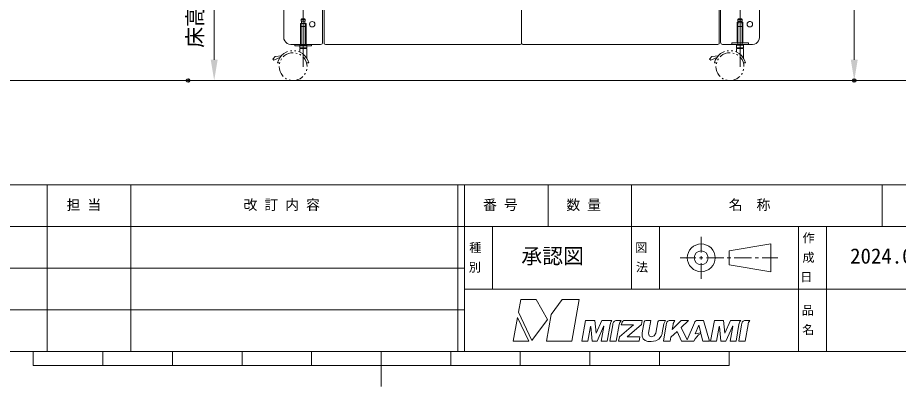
# Model space of a CAD drawing. Units: millimetres on the paper. Extents: x -203 to 203, y -143 to 143.
# Drawn here: x -52.3 to 74.3, y -143 to -89.9 of the extents above; entities that cross this region are included whole.
import ezdxf
from ezdxf.enums import TextEntityAlignment as Align

# ---------------------------------------------------------------- set-up
doc = ezdxf.new("R2010")
doc.units = ezdxf.units.MM
doc.header["$PDMODE"] = 32
doc.header["$PDSIZE"] = 0.5
for name, color, linetype, lineweight in [('0-1_DIMENSION_LINES$02_DIMENSI', 7, 'Continuous', 20), ('0-3_DIMENSION_LINES$03_LINES', 7, 'Continuous', 18), ('0-4_WAKU_INVISIBLE', 7, 'Continuous', 18), ('0-5_図面_FORMAT$03_TEXT', 7, 'Continuous', 18), ('0-6_図面_FORMAT$01_WAKU$OUT_LINE', 6, 'Continuous', 18), ('0-7_図面_FORMAT$01_WAKU$SUB_LINE', 7, 'Continuous', 18), ('0-8_図面_FORMAT$02_LOGO$01_MZ_LO', 7, 'Continuous', 18)]:
    doc.layers.add(name, color=color, linetype=linetype, lineweight=lineweight)
doc.layers.add('0-2_DEFPOINTS', color=7, linetype='Continuous')
doc.styles.add('ＭＳ ゴシック', font='')
doc.styles.get('ＭＳ ゴシック').set_extended_font_data('MS Gothic')

# ---------------------------------------------------------------- blocks, each defined once
blk = doc.blocks.new('D1')
at = {"layer": '0-1_DIMENSION_LINES$02_DIMENSI'}
for p, q in [((1893.091, 979.7), (1909, 979.7)), ((1908, 894.009), (1908, 976.7)), ((1909.5, 891.009), (1909, 891.009))]:
    blk.add_line(p, q, dxfattribs=at)
for points in [[(1908.5, 976.7), (1907.5, 976.7), (1908, 979.7)], [(1907.5, 894.009), (1908.5, 894.009), (1908, 891.009)]]:
    blk.add_solid(points, dxfattribs=at)
at = {"layer": '0-2_DEFPOINTS'}
for p in [(1891.591, 979.7), (1908, 979.7), (1908, 891.009)]:
    blk.add_point(p, dxfattribs=at)
at = {"layer": '0-1_DIMENSION_LINES$02_DIMENSI', "style": 'ＭＳ ゴシック'}
blk.add_text('887', height=2.199, rotation=90, dxfattribs=at).set_placement((1907, 931.069), align=Align.BOTTOM_LEFT)
blk = doc.blocks.new('D3')
at = {"layer": '0-1_DIMENSION_LINES$02_DIMENSI'}
for p, q in [((1829.986, 942.006), (1815, 942.006)), ((1816, 894.009), (1816, 939.006)), ((1813.744, 891.009), (1817, 891.009))]:
    blk.add_line(p, q, dxfattribs=at)
for points in [[(1816.5, 939.006), (1815.5, 939.006), (1816, 942.006)], [(1815.5, 894.009), (1816.5, 894.009), (1816, 891.009)]]:
    blk.add_solid(points, dxfattribs=at)
at = {"layer": '0-2_DEFPOINTS'}
for p in [(1816, 942.006), (1831.486, 942.006), (1812.244, 891.009)]:
    blk.add_point(p, dxfattribs=at)
at = {"layer": '0-1_DIMENSION_LINES$02_DIMENSI', "style": 'ＭＳ ゴシック'}
blk.add_text('床高さ 510・360・210', height=2.199, rotation=90, dxfattribs=at).set_placement((1815, 895.722), align=Align.BOTTOM_LEFT)
blk = doc.blocks.new('X21')
at = {"layer": '0-5_図面_FORMAT$03_TEXT', "style": 'ＭＳ ゴシック'}
for s, p in [('作', (1900.567, 867.348)), ('成', (1900.549, 864.537)), ('日', (1900.238, 861.726))]:
    blk.add_text(s, height=1.283, dxfattribs=at).set_placement(p, align=Align.BOTTOM_LEFT)
blk = doc.blocks.new('X22')
at = {"layer": '0-5_図面_FORMAT$03_TEXT', "style": 'ＭＳ ゴシック'}
for s, p in [('図', (1876.502, 865.943)), ('法', (1876.618, 863.132))]:
    blk.add_text(s, height=1.283, dxfattribs=at).set_placement(p, align=Align.BOTTOM_LEFT)
blk = doc.blocks.new('X23')
at = {"layer": '0-5_図面_FORMAT$03_TEXT', "style": 'ＭＳ ゴシック'}
for s, p in [('種', (1852.653, 865.943)), ('別', (1852.6, 863.132))]:
    blk.add_text(s, height=1.283, dxfattribs=at).set_placement(p, align=Align.BOTTOM_LEFT)
blk = doc.blocks.new('X24')
at = {"layer": '0-5_図面_FORMAT$03_TEXT', "style": 'ＭＳ ゴシック'}
for s, p in [('品', (1900.443, 856.943)), ('名', (1900.514, 854.132))]:
    blk.add_text(s, height=1.283, dxfattribs=at).set_placement(p, align=Align.BOTTOM_LEFT)

msp = doc.modelspace()

# ---------------------------------------------------------------- linework, layer by layer
at = {"layer": '0-3_DIMENSION_LINES$03_LINES'}
for p, q in [((-14, -92.794), (-14, -11.864)), ((-8.413, -11.864), (-8.413, -93.488)), ((-8.21, -12.101), (-8.21, -93.59)), ((20.184, -12.101), (20.184, -93.59)), ((20.184, -12.101), (20.184, -93.59)), ((20.184, -12.101), (20.184, -93.59)), ((48.594, -93.59), (48.594, -12.101)), ((48.78, -93.488), (48.78, -11.864)), ((54.384, -92.794), (54.384, -11.864)), ((-11.206, -88), (-11.206, -97)), ((51.582, -88), (51.582, -97)), ((-11.613, -90.779), (-11.613, -93.793)), ((-10.8, -90.779), (-11.613, -90.779)), ((-11.511, -90.196), (-11.41, -90.094)), ((-10.902, -90.196), (-11.511, -90.196)), ((-11.511, -90.196), (-11.511, -90.45)), ((-10.902, -90.45), (-11.511, -90.45)), ((-11.46, -90.45), (-11.511, -91.195)), ((-11.41, -90.094), (-11.003, -90.094)), ((-11.003, -90.094), (-10.902, -90.196)), ((-10.902, -91.195), (-10.952, -90.45)), ((-10.902, -90.196), (-10.902, -90.45)), ((-10.8, -90.779), (-10.8, -93.793)), ((-10.275, -90.728), (-10.309, -90.881)), ((-10.275, -90.728), (-10.309, -90.881)), ((-10.275, -90.728), (-10.309, -90.881)), ((-10.309, -90.881), (-10.275, -91.033)), ((-10.309, -90.881), (-10.275, -91.033)), ((-10.309, -90.881), (-10.275, -91.033)), ((-10.191, -90.61), (-10.275, -90.728)), ((-10.191, -90.61), (-10.275, -90.728)), ((-10.191, -90.61), (-10.275, -90.728)), ((-10.275, -91.033), (-10.191, -91.169)), ((-10.275, -91.033), (-10.191, -91.169)), ((-10.275, -91.033), (-10.191, -91.169)), ((-10.055, -90.525), (-10.191, -90.61)), ((-10.055, -90.525), (-10.191, -90.61)), ((-10.055, -90.525), (-10.191, -90.61)), ((-9.903, -90.491), (-10.055, -90.525)), ((-9.903, -90.491), (-10.055, -90.525)), ((-9.903, -90.491), (-10.055, -90.525)), ((-9.75, -90.525), (-9.903, -90.491)), ((-9.75, -90.525), (-9.903, -90.491)), ((-9.75, -90.525), (-9.903, -90.491)), ((-9.632, -90.61), (-9.75, -90.525)), ((-9.632, -90.61), (-9.75, -90.525)), ((-9.632, -90.61), (-9.75, -90.525)), ((-9.53, -90.728), (-9.632, -90.61)), ((-9.53, -90.728), (-9.632, -90.61)), ((-9.53, -90.728), (-9.632, -90.61)), ((-9.632, -91.169), (-9.53, -91.033)), ((-9.632, -91.169), (-9.53, -91.033)), ((-9.632, -91.169), (-9.53, -91.033)), ((-9.513, -90.881), (-9.53, -90.728)), ((-9.513, -90.881), (-9.53, -90.728)), ((-9.513, -90.881), (-9.53, -90.728)), ((-9.53, -91.033), (-9.513, -90.881)), ((-9.53, -91.033), (-9.513, -90.881)), ((-9.53, -91.033), (-9.513, -90.881)), ((51.184, -90.593), (51.184, -93.59)), ((51.98, -90.593), (51.184, -90.593)), ((51.278, -90.196), (51.379, -90.094)), ((51.278, -90.196), (51.278, -90.45)), ((51.887, -90.196), (51.278, -90.196)), ((51.328, -90.45), (51.278, -91.195)), ((51.887, -90.45), (51.278, -90.45)), ((51.379, -90.094), (51.786, -90.094)), ((51.786, -90.094), (51.887, -90.196)), ((51.887, -91.195), (51.836, -90.45)), ((51.887, -90.196), (51.887, -90.45)), ((51.98, -90.593), (51.98, -93.59)), ((52.624, -90.728), (52.59, -90.881)), ((52.624, -90.728), (52.59, -90.881)), ((52.624, -90.728), (52.59, -90.881)), ((52.59, -90.881), (52.624, -91.033)), ((52.59, -90.881), (52.624, -91.033)), ((52.59, -90.881), (52.624, -91.033)), ((52.624, -91.033), (52.708, -91.169)), ((52.624, -91.033), (52.708, -91.169)), ((52.624, -91.033), (52.708, -91.169)), ((53.352, -90.728), (53.267, -90.61)), ((53.352, -90.728), (53.267, -90.61)), ((53.352, -90.728), (53.267, -90.61)), ((53.267, -91.169), (53.352, -91.033)), ((53.267, -91.169), (53.352, -91.033)), ((53.267, -91.169), (53.352, -91.033)), ((53.385, -90.881), (53.352, -90.728)), ((53.385, -90.881), (53.352, -90.728)), ((53.385, -90.881), (53.352, -90.728)), ((53.352, -91.033), (53.385, -90.881)), ((53.352, -91.033), (53.385, -90.881)), ((53.352, -91.033), (53.385, -90.881)), ((-11.511, -93.87), (-11.511, -91.195)), ((-10.902, -91.195), (-11.511, -91.195)), ((-10.902, -91.195), (-10.902, -93.87)), ((-10.191, -91.169), (-10.055, -91.253)), ((-10.191, -91.169), (-10.055, -91.253)), ((-10.191, -91.169), (-10.055, -91.253)), ((-10.055, -91.253), (-9.903, -91.287)), ((-10.055, -91.253), (-9.903, -91.287)), ((-10.055, -91.253), (-9.903, -91.287)), ((-9.903, -91.287), (-9.75, -91.253)), ((-9.903, -91.287), (-9.75, -91.253)), ((-9.903, -91.287), (-9.75, -91.253)), ((-9.75, -91.253), (-9.632, -91.169)), ((-9.75, -91.253), (-9.632, -91.169)), ((-9.75, -91.253), (-9.632, -91.169)), ((51.887, -91.195), (51.278, -91.195)), ((51.278, -93.87), (51.278, -91.195)), ((51.887, -91.195), (51.887, -93.87)), ((52.708, -91.169), (52.827, -91.253)), ((52.708, -91.169), (52.827, -91.253)), ((52.708, -91.169), (52.827, -91.253)), ((52.827, -91.253), (52.996, -91.287)), ((52.827, -91.253), (52.996, -91.287)), ((52.827, -91.253), (52.996, -91.287)), ((52.996, -91.287), (53.148, -91.253)), ((52.996, -91.287), (53.148, -91.253)), ((52.996, -91.287), (53.148, -91.253)), ((53.148, -91.253), (53.267, -91.169)), ((53.148, -91.253), (53.267, -91.169)), ((53.148, -91.253), (53.267, -91.169)), ((-14, -92.794), (-13.966, -93.048)), ((-13.966, -93.048), (-13.865, -93.285)), ((-13.865, -93.285), (-13.712, -93.488)), ((-13.712, -93.488), (-13.509, -93.657)), ((-13.509, -93.657), (-13.272, -93.759)), ((-8.497, -93.691), (-8.43, -93.607)), ((-8.43, -93.607), (-8.413, -93.488)), ((-8.21, -93.59), (-8.176, -93.691)), ((20.167, -93.691), (20.184, -93.59)), ((20.184, -93.59), (20.218, -93.691)), ((48.56, -93.691), (48.594, -93.59)), ((48.78, -93.488), (48.814, -93.607)), ((48.814, -93.607), (48.882, -93.691)), ((50.389, -93.59), (50.389, -93.793)), ((50.389, -93.59), (52.793, -93.59)), ((52.793, -93.59), (52.793, -93.793)), ((53.639, -93.759), (53.893, -93.657)), ((53.893, -93.657), (54.097, -93.488)), ((54.097, -93.488), (54.249, -93.285)), ((54.249, -93.285), (54.351, -93.048)), ((54.351, -93.048), (54.384, -92.794)), ((-13.644, -94.92), (-14, -95.123)), ((-13.441, -94.835), (-13.644, -94.92)), ((-13.272, -93.759), (-13.001, -93.793)), ((-12.849, -94.7), (-13.052, -94.733)), ((-8.701, -93.793), (-13.001, -93.793)), ((-12.256, -94.733), (-12.459, -94.7)), ((-12.408, -93.793), (-12.408, -93.979)), ((-12.408, -93.793), (-10.004, -93.793)), ((-12.408, -93.979), (-10.004, -93.979)), ((-11.664, -94.92), (-11.867, -94.835)), ((-11.697, -93.887), (-10.715, -93.887)), ((-11.697, -93.938), (-11.697, -93.887)), ((-11.697, -94.293), (-11.697, -93.938)), ((-11.697, -94.293), (-10.698, -94.293)), ((-10.698, -94.293), (-11.697, -94.293)), ((-11.697, -94.395), (-10.698, -94.395)), ((-11.697, -94.92), (-11.697, -94.395)), ((-11.308, -95.123), (-11.664, -94.92)), ((-11.562, -94.293), (-11.562, -94.395)), ((-11.528, -93.887), (-11.511, -93.887)), ((-11.511, -93.887), (-11.511, -93.87)), ((-10.902, -93.87), (-10.902, -93.887)), ((-10.902, -93.887), (-10.885, -93.887)), ((-10.834, -94.293), (-10.834, -94.395)), ((-10.698, -93.938), (-10.715, -93.887)), ((-10.698, -93.938), (-10.698, -94.293)), ((-10.698, -95.851), (-10.698, -94.395)), ((-10.004, -93.793), (-10.004, -93.979)), ((-8.701, -93.793), (-8.599, -93.759)), ((-8.599, -93.759), (-8.497, -93.691)), ((-8.176, -93.691), (-8.108, -93.759)), ((-8.108, -93.759), (-8.006, -93.793)), ((-8.006, -93.793), (19.998, -93.793)), ((19.998, -93.793), (20.099, -93.759)), ((20.099, -93.759), (20.167, -93.691)), ((20.218, -93.691), (20.285, -93.759)), ((20.285, -93.759), (20.387, -93.793)), ((20.387, -93.793), (48.391, -93.793)), ((48.391, -93.793), (48.492, -93.759)), ((48.492, -93.759), (48.56, -93.691)), ((49.144, -94.92), (48.789, -95.123)), ((48.882, -93.691), (48.966, -93.759)), ((48.966, -93.759), (49.085, -93.793)), ((53.385, -93.793), (49.085, -93.793)), ((49.347, -94.835), (49.144, -94.92)), ((49.94, -94.7), (49.737, -94.733)), ((50.533, -94.733), (50.329, -94.7)), ((50.389, -93.793), (52.793, -93.793)), ((51.125, -94.92), (50.922, -94.835)), ((51.091, -93.938), (51.091, -93.887)), ((51.091, -93.887), (52.073, -93.887)), ((51.091, -94.293), (51.091, -93.938)), ((52.09, -94.293), (51.091, -94.293)), ((51.091, -94.293), (52.09, -94.293)), ((51.091, -94.395), (52.09, -94.395)), ((51.091, -94.92), (51.091, -94.395)), ((51.481, -95.123), (51.125, -94.92)), ((51.227, -94.293), (51.227, -94.395)), ((51.261, -93.887), (51.278, -93.887)), ((51.278, -93.887), (51.278, -93.87)), ((51.887, -93.87), (51.887, -93.887)), ((51.887, -93.887), (51.904, -93.887)), ((51.955, -94.293), (51.955, -94.395)), ((52.09, -93.938), (52.073, -93.887)), ((52.09, -93.938), (52.09, -94.293)), ((52.09, -95.851), (52.09, -94.395)), ((53.385, -93.793), (53.639, -93.759)), ((-15.575, -95.902), (-15.253, -95.546)), ((-15.422, -96.054), (-15.575, -95.902)), ((-15.422, -96.054), (-14.457, -95.648)), ((-14.322, -95.428), (-15.253, -95.546)), ((-14.762, -96.071), (-14.897, -96.46)), ((-14.559, -95.715), (-14.762, -96.071)), ((-14.305, -95.394), (-14.559, -95.715)), ((-14.389, -95.986), (-14.406, -96.054)), ((-14.305, -95.885), (-14.389, -95.986)), ((-14, -95.123), (-14.305, -95.394)), ((-13.932, -95.461), (-14.068, -95.58)), ((-13.661, -95.258), (-13.932, -95.461)), ((-13.34, -95.106), (-13.661, -95.258)), ((-13.001, -95.021), (-13.34, -95.106)), ((-12.646, -94.987), (-13.001, -95.021)), ((-12.07, -95.089), (-12.256, -95.038)), ((-11.647, -95.258), (-11.714, -95.224)), ((-11.545, -95.343), (-11.647, -95.258)), ((-11.003, -95.394), (-11.308, -95.123)), ((-11.122, -95.698), (-11.24, -95.58)), ((-10.919, -95.986), (-11.122, -95.698)), ((-10.749, -95.715), (-11.003, -95.394)), ((-10.766, -96.308), (-10.919, -95.986)), ((-10.546, -96.071), (-10.749, -95.715)), ((-10.411, -96.46), (-10.546, -96.071)), ((47.214, -95.902), (47.536, -95.546)), ((47.367, -96.054), (47.214, -95.902)), ((47.367, -96.054), (48.332, -95.648)), ((48.467, -95.428), (47.536, -95.546)), ((48.027, -96.071), (47.891, -96.46)), ((48.23, -95.715), (48.027, -96.071)), ((48.484, -95.394), (48.23, -95.715)), ((48.399, -95.986), (48.382, -96.054)), ((48.484, -95.885), (48.399, -95.986)), ((48.789, -95.123), (48.484, -95.394)), ((48.856, -95.461), (48.721, -95.58)), ((49.127, -95.258), (48.856, -95.461)), ((49.449, -95.106), (49.127, -95.258)), ((49.788, -95.021), (49.449, -95.106)), ((50.143, -94.987), (49.788, -95.021)), ((50.719, -95.089), (50.533, -95.038)), ((51.142, -95.258), (51.074, -95.224)), ((51.244, -95.343), (51.142, -95.258)), ((51.786, -95.394), (51.481, -95.123)), ((51.667, -95.698), (51.548, -95.58)), ((51.87, -95.986), (51.667, -95.698)), ((52.039, -95.715), (51.786, -95.394)), ((52.023, -96.308), (51.87, -95.986)), ((52.243, -96.071), (52.039, -95.715)), ((52.378, -96.46), (52.243, -96.071)), ((-14.576, -96.46), (-14.897, -96.46)), ((-14.66, -96.985), (-14.626, -97.341)), ((-14.626, -97.341), (-14.525, -97.679)), ((-14.559, -96.41), (-14.61, -96.596)), ((-10.682, -96.647), (-10.766, -96.308)), ((-10.749, -97.578), (-10.698, -97.375)), ((-10.732, -96.46), (-10.411, -96.46)), ((-10.648, -96.985), (-10.682, -96.647)), ((-10.648, -96.985), (-10.648, -96.968)), ((48.213, -96.46), (47.891, -96.46)), ((48.128, -96.985), (48.162, -97.341)), ((48.162, -97.341), (48.264, -97.679)), ((48.23, -96.41), (48.179, -96.596)), ((52.107, -96.647), (52.023, -96.308)), ((52.039, -97.578), (52.09, -97.375)), ((52.056, -96.46), (52.378, -96.46)), ((52.141, -96.985), (52.107, -96.647)), ((52.141, -96.985), (52.141, -96.968)), ((-14.525, -97.679), (-14.389, -97.984)), ((-14.389, -97.984), (-14.186, -98.272)), ((-14.186, -98.272), (-14.068, -98.407)), ((-13.763, -98.644), (-13.661, -98.729)), ((-13.661, -98.729), (-13.594, -98.746)), ((-11.968, -98.865), (-11.647, -98.729)), ((-11.647, -98.729), (-11.376, -98.526)), ((-11.376, -98.526), (-11.24, -98.407)), ((-11.003, -98.103), (-10.919, -97.984)), ((-10.919, -97.984), (-10.902, -97.933)), ((48.264, -97.679), (48.399, -97.984)), ((48.399, -97.984), (48.602, -98.272)), ((48.602, -98.272), (48.721, -98.407)), ((49.026, -98.644), (49.127, -98.729)), ((49.127, -98.729), (49.195, -98.746)), ((50.82, -98.865), (51.142, -98.729)), ((51.142, -98.729), (51.413, -98.526)), ((51.413, -98.526), (51.548, -98.407)), ((51.786, -98.103), (51.87, -97.984)), ((51.87, -97.984), (51.887, -97.933)), ((-184, -99), (191, -99)), ((-13.238, -98.898), (-13.035, -98.949)), ((-12.646, -99), (-12.307, -98.966)), ((-12.307, -98.966), (-11.968, -98.865)), ((49.551, -98.898), (49.754, -98.949)), ((50.143, -99), (50.482, -98.966)), ((50.482, -98.966), (50.82, -98.865))]:
    msp.add_line(p, q, dxfattribs=at)
msp.add_arc((52.985, -90.886), 0.394, 44.39198, 156.48297, dxfattribs=at)
msp.add_arc((52.985, -90.886), 0.394, 44.39198, 156.48297, dxfattribs=at)
msp.add_arc((52.985, -90.886), 0.394, 44.39198, 156.48297, dxfattribs=at)
at = {"layer": '0-4_WAKU_INVISIBLE'}
for p, q in [((-198, -114), (198, -114)), ((-198, -138), (198, -138))]:
    msp.add_line(p, q, dxfattribs=at)
at = {"layer": '0-5_図面_FORMAT$03_TEXT'}
for p, q in [((46, -123.75), (46, -121.5)), ((45.25, -124.5), (43, -124.5)), ((46.25, -124.5), (45.75, -124.5)), ((46, -124.75), (46, -124.25)), ((46, -127.5), (46, -125.25)), ((49.25, -124.5), (46.75, -124.5)), ((50.25, -124.5), (49.75, -124.5)), ((53.25, -124.5), (50.75, -124.5)), ((54.25, -124.5), (53.75, -124.5)), ((57, -124.5), (54.75, -124.5))]:
    msp.add_line(p, q, dxfattribs=at)
msp.add_lwpolyline([(56, -122.5), (50, -123.5), (50, -125.5), (56, -126.5)], close=True, dxfattribs=at)
for radius in [2, 1]:
    msp.add_circle((46, -124.5), radius, dxfattribs=at)
at = {"layer": '0-6_図面_FORMAT$01_WAKU$OUT_LINE'}
for p, q in [((198, -114), (-198, -114)), ((11, -114), (11, -138)), ((12, -114), (12, -138)), ((198, -120), (-78, -120)), ((-50, -140), (-50, -138)), ((-40, -140), (-40, -138)), ((-30, -140), (-30, -138)), ((-20, -140), (-20, -138)), ((-10, -140), (-10, -138)), ((0, -138), (0, -143)), ((10, -140), (10, -138)), ((20, -140), (20, -138)), ((30, -140), (30, -138)), ((40, -140), (40, -138)), ((50, -140), (50, -138)), ((-50, -140), (50, -140))]:
    msp.add_line(p, q, dxfattribs=at)
msp.add_lwpolyline([(-198, -138), (198, -138), (198, 138), (-198, 138)], close=True, dxfattribs=at)
at = {"layer": '0-7_図面_FORMAT$01_WAKU$SUB_LINE'}
for p, q in [((-48, -114), (-48, -138)), ((-36, -114), (-36, -138)), ((24, -114), (24, -120)), ((36, -129), (36, -114)), ((72, -114), (72, -120)), ((16, -129), (16, -120)), ((40, -120), (40, -129)), ((60, -138), (60, -120)), ((64, -138), (64, -120)), ((12, -126), (-78, -126)), ((12, -129), (144, -129)), ((12, -132), (-78, -132))]:
    msp.add_line(p, q, dxfattribs=at)
at = {"layer": '0-8_図面_FORMAT$02_LOGO$01_MZ_LO'}
for p, q in [((20.052, -130.5), (19.733, -132.307)), ((22.281, -130.5), (20.052, -130.5)), ((23.918, -133.353), (22.281, -130.5)), ((26.007, -130.5), (24.423, -132.664)), ((28.452, -130.5), (26.007, -130.5)), ((27.394, -136.5), (28.452, -130.5)), ((19.733, -132.307), (21.68, -136.412)), ((24.423, -132.664), (23.747, -136.5)), ((19.598, -133.076), (18.994, -136.5)), ((21.221, -136.5), (19.598, -133.076)), ((21.68, -136.412), (23.918, -133.353)), ((29.38, -133.5), (28.851, -136.5)), ((30.713, -133.5), (29.38, -133.5)), ((30.881, -135.325), (30.713, -133.5)), ((31.697, -133.5), (30.881, -135.325)), ((33.156, -133.5), (31.697, -133.5)), ((32.493, -136.5), (32.919, -134.081)), ((33.299, -134.137), (32.883, -136.5)), ((33.164, -133.522), (33.156, -133.5)), ((34.478, -133.5), (33.731, -133.5)), ((33.799, -136.5), (34.222, -134.095)), ((36.248, -134.138), (34.235, -135.872)), ((34.491, -133.528), (34.478, -133.5)), ((34.592, -133.9), (34.52, -134.136)), ((34.52, -134.136), (36.248, -134.138)), ((37.537, -133.5), (35.065, -133.5)), ((35.358, -135.851), (37.431, -134.099)), ((37.431, -134.099), (37.537, -133.5)), ((37.806, -133.692), (37.524, -135.289)), ((38.764, -133.5), (38.048, -133.5)), ((38.441, -135.331), (38.764, -133.5)), ((39.755, -133.696), (39.466, -135.331)), ((40.714, -133.507), (40.002, -133.5)), ((40.399, -135.289), (40.626, -134.001)), ((40.987, -134.137), (40.572, -136.5)), ((40.626, -134.001), (40.864, -133.542)), ((40.849, -133.5), (40.714, -133.507)), ((40.864, -133.542), (40.849, -133.5)), ((42.209, -133.5), (41.412, -133.5)), ((43.143, -133.5), (41.836, -134.805)), ((41.836, -134.805), (41.959, -134.095)), ((42.222, -133.528), (42.209, -133.5)), ((43.107, -134.53), (44.192, -133.5)), ((44.192, -133.5), (43.143, -133.5)), ((45.049, -133.832), (43.995, -136.289)), ((45.11, -135.417), (45.68, -134.166)), ((46.337, -133.5), (45.468, -133.5)), ((45.68, -134.166), (45.934, -135.28)), ((47.188, -136.5), (46.337, -133.5)), ((47.89, -133.5), (47.361, -136.5)), ((49.223, -133.5), (47.89, -133.5)), ((49.391, -135.325), (49.223, -133.5)), ((50.207, -133.5), (49.391, -135.325)), ((51.666, -133.5), (50.207, -133.5)), ((51.003, -136.5), (51.429, -134.081)), ((51.809, -134.137), (51.393, -136.5)), ((51.674, -133.522), (51.666, -133.5)), ((52.988, -133.5), (52.241, -133.5)), ((52.309, -136.5), (52.732, -134.095)), ((53.001, -133.528), (52.988, -133.5)), ((29.708, -136.5), (30.085, -134.372)), ((30.085, -134.372), (30.121, -134.372)), ((30.121, -134.372), (30.313, -136.5)), ((31.031, -136.5), (31.977, -134.372)), ((32.019, -134.372), (31.642, -136.5)), ((37.524, -135.289), (37.521, -135.794)), ((38.51, -135.713), (38.441, -135.331)), ((39.466, -135.331), (39.262, -135.715)), ((41.644, -135.919), (42.528, -135.079)), ((42.528, -135.079), (43.184, -136.5)), ((43.995, -136.289), (43.107, -134.53)), ((45.934, -135.28), (45.11, -135.417)), ((45.965, -135.404), (46.245, -136.5)), ((48.218, -136.5), (48.595, -134.372)), ((48.595, -134.372), (48.631, -134.372)), ((48.631, -134.372), (48.823, -136.5)), ((49.541, -136.5), (50.487, -134.372)), ((50.529, -134.372), (50.152, -136.5)), ((18.994, -136.5), (21.221, -136.5)), ((23.747, -136.5), (27.394, -136.5)), ((28.851, -136.5), (29.708, -136.5)), ((30.313, -136.5), (31.031, -136.5)), ((31.642, -136.5), (32.493, -136.5)), ((32.883, -136.5), (33.799, -136.5)), ((34.235, -135.872), (34.125, -136.5)), ((34.125, -136.5), (37.07, -136.5)), ((37.184, -135.854), (35.358, -135.851)), ((37.07, -136.5), (37.184, -135.854)), ((37.521, -135.794), (37.657, -136.139)), ((37.657, -136.139), (37.93, -136.397)), ((37.93, -136.397), (38.341, -136.518)), ((38.341, -136.518), (38.813, -136.549)), ((38.863, -135.851), (38.51, -135.713)), ((38.813, -136.549), (39.48, -136.449)), ((39.262, -135.715), (38.863, -135.851)), ((39.48, -136.449), (39.895, -136.201)), ((39.895, -136.201), (40.227, -135.789)), ((40.233, -135.778), (40.29, -135.668)), ((40.572, -136.5), (41.537, -136.5)), ((41.537, -136.5), (41.538, -136.5)), ((41.538, -136.5), (41.544, -136.5)), ((41.544, -136.5), (41.644, -135.919)), ((43.184, -136.5), (44.946, -136.5)), ((46.245, -136.5), (47.188, -136.5)), ((47.361, -136.5), (48.218, -136.5)), ((48.823, -136.5), (49.541, -136.5)), ((50.152, -136.5), (51.003, -136.5)), ((51.393, -136.5), (52.309, -136.5))]:
    msp.add_line(p, q, dxfattribs=at)
msp.add_lwpolyline([(40.374, -135.424), (40.397, -135.301), (40.397, -135.301)], dxfattribs=at)
for centre, radius, start, end in [((33.774, -134.123), 0.856, 135.436, 177.18162), ((33.898, -134.078), 0.602, 106.10853, 185.61083), ((35.205, -134.213), 0.99, 136.18472, 173.12017), ((35.074, -133.99), 0.49, 91.03463, 169.38909), ((38.043, -133.742), 0.242, 88.80192, 167.99496), ((39.997, -133.747), 0.247, 88.77298, 167.99431), ((41.581, -134.073), 0.597, 106.38228, 186.12371), ((42.933, -134.202), 0.98, 136.54508, 173.70767), ((45.459, -133.92), 0.42, 88.83548, 167.9571), ((52.284, -134.123), 0.856, 135.436, 177.18162), ((52.408, -134.078), 0.602, 106.10853, 185.61083), ((53.715, -134.213), 0.99, 136.18472, 173.12017), ((31.998, -134.363), 0.0228, 337.38667, 202.61333), ((39.51, -135.264), 0.878, 332.65034, 349.54143), ((38.551, -134.961), 1.876, 349.54143, 349.93236), ((46.839, -137.238), 2.032, 115.4544, 158.69079), ((50.508, -134.363), 0.0228, 337.38667, 202.61333), ((38.92, -135.098), 1.479, 332.15939, 332.65034)]:
    msp.add_arc(centre, radius, start, end, dxfattribs=at)

# ---------------------------------------------------------------- block references
at = {"layer": '0-1_DIMENSION_LINES$02_DIMENSI'}
for name in ['D1', 'D3']:
    msp.add_blockref(name, (-1840, -990), dxfattribs=at)
at = {"layer": '0-5_図面_FORMAT$03_TEXT'}
for name in ['X21', 'X23', 'X22', 'X24']:
    msp.add_blockref(name, (-1840, -990), dxfattribs=at)

# ---------------------------------------------------------------- texts
at = {"layer": '0-5_図面_FORMAT$03_TEXT', "style": 'ＭＳ ゴシック'}
for s, height, p in [('担 当', 1.466, (-45.223, -118.047)), ('改 訂 内 容', 1.466, (-19.789, -118.031)), ('番 号', 1.466, (14.635, -118.047)), ('数 量', 1.466, (26.615, -118.047)), ('名\u3000称', 1.466, (49.95, -118.047)), ('承認図', 2.199, (20.145, -126.002)), ('2024.04.01', 2.199, (67.409, -125.994))]:
    msp.add_text(s, height=height, dxfattribs=at).set_placement(p, align=Align.BOTTOM_LEFT)

doc.saveas('drawing.dxf')
